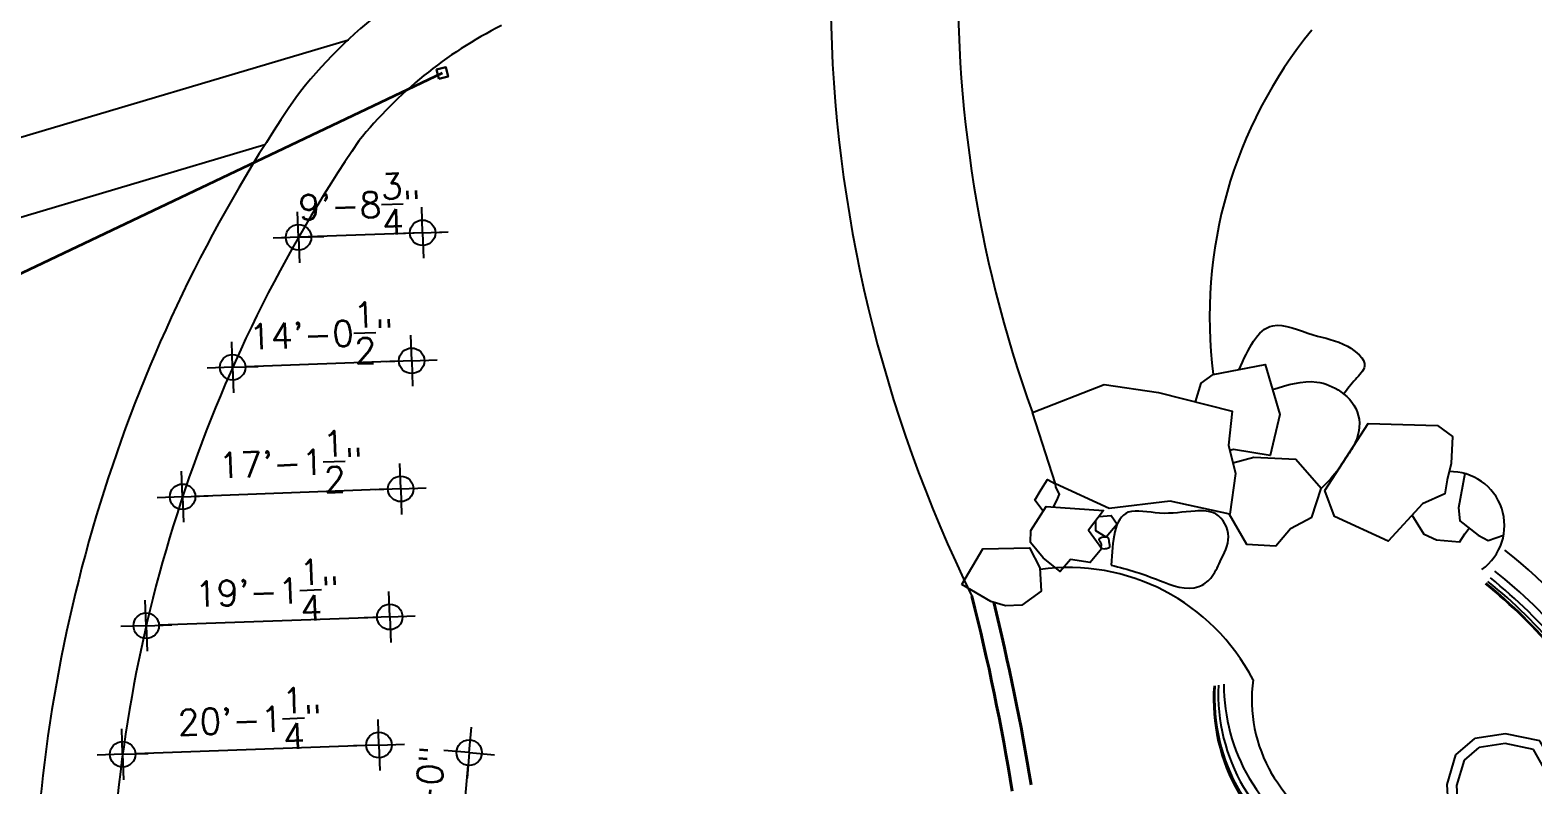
# Model space of a CAD drawing. Extents: x 2080 to 102399, y 2071 to 93424.
# Drawn here: x 86423 to 87838, y 83163 to 83873 of the extents above; entities that cross this region are included whole.
import ezdxf

# ---------------------------------------------------------------- set-up
doc = ezdxf.new("R2010")
doc.units = 0
doc.header["$LTSCALE"] = 20
doc.header["$MEASUREMENT"] = 0
doc.header["$PDMODE"] = 34
doc.header["$PDSIZE"] = 5
doc.linetypes.add('HIDDEN', pattern=[0.375, 0.25, -0.125])
for name, color, linetype in [('beam', 7, 'Continuous'), ('COLUMN', 31, 'Continuous'), ('DIMLINE', 254, 'Continuous'), ('TEXTS', 2, 'Continuous')]:
    doc.layers.add(name, color=color, linetype=linetype)
for name, color, linetype, lineweight in [('BUILDING', 4, 'Continuous', 40), ('division', 13, 'Continuous', 18), ('STONE', 2, 'Continuous', 30)]:
    doc.layers.add(name, color=color, linetype=linetype, lineweight=lineweight)
doc.styles.add('STYLE1', font='romans.shx')
doc.styles.add('style5', font='times.ttf')
doc.dimstyles.get("Standard").update_dxf_attribs({"dimtxt": 24, "dimasz": 12, "dimexe": 0.18, "dimexo": 0.0625, "dimgap": 0, "dimtad": 1, "dimzin": 1, "dimdsep": 46, "dimlunit": 4, "dimtxsty": 'STYLE1', "dimblk": 'BLK', "dimcen": 0, "dimse1": 1, "dimse2": 1, "dimclrt": 3, "dimazin": 0, "dimtfac": 1, "dimtix": 1, "dimtmove": 2, "dimatfit": 3, "dimldrblk": 'BLK', "dimfxl": 1, "dimtolj": 1, "dimtzin": 0, "dimarcsym": 0})

# ---------------------------------------------------------------- blocks, each defined once
blk = doc.blocks.new('BLK')
for q in [(0, 2), (-2, 0), (0, -2), (2, 0)]:
    blk.add_line((0, 0), q)
blk.add_circle((0, 0), 1)
blk = doc.blocks.new('*D413')
at = {"layer": 'Defpoints', "color": 0, "ltscale": 0.5, "transparency": 16777216}
for p in [(86751.6, 83200.2), (86510.4, 83191.5), (86510.4, 83191.5)]:
    blk.add_point(p, dxfattribs=at)
at = {"layer": 'DIMLINE', "color": 0, "lineweight": -2, "ltscale": 0.5, "transparency": 16777216}
blk.add_line((86739.6, 83199.8), (86522.4, 83191.9), dxfattribs=at)
at = {"layer": 'DIMLINE', "color": 0, "lineweight": -2, "ltscale": 0.5, "transparency": 16777216, "xscale": 12, "yscale": 12, "zscale": 12}
for p, rotation in [((86510.4, 83191.5), 182.0717848757088), ((86751.6, 83200.2), 2.071784875708804)]:
    blk.add_blockref('BLK', p, dxfattribs=dict(at, rotation=rotation))
at = {"layer": 'DIMLINE', "color": 3, "ltscale": 0.5, "transparency": 16777216, "insert": (86630, 83223.8), "char_height": 24, "attachment_point": 5, "rotation": 2.0718, "style": 'STYLE1'}
blk.add_mtext('\\A1;20\'-1{\\H1.000000x;\\S1/4;}"', dxfattribs=at)
blk = doc.blocks.new('*D414')
at = {"layer": 'Defpoints', "color": 0, "ltscale": 0.5, "transparency": 16777216}
for p in [(86761.8, 83320.7), (86532.6, 83312.4), (86532.6, 83312.4)]:
    blk.add_point(p, dxfattribs=at)
at = {"layer": 'DIMLINE', "color": 0, "lineweight": -2, "ltscale": 0.5, "transparency": 16777216}
blk.add_line((86749.9, 83320.2), (86544.6, 83312.8), dxfattribs=at)
at = {"layer": 'DIMLINE', "color": 0, "lineweight": -2, "ltscale": 0.5, "transparency": 16777216, "xscale": 12, "yscale": 12, "zscale": 12}
for p, rotation in [((86761.8, 83320.7), 2.071784875704568), ((86532.6, 83312.4), 182.0717848757046)]:
    blk.add_blockref('BLK', p, dxfattribs=dict(at, rotation=rotation))
at = {"layer": 'DIMLINE', "color": 3, "ltscale": 0.5, "transparency": 16777216, "insert": (86646.2, 83344.5), "char_height": 24, "attachment_point": 5, "rotation": 2.0718, "style": 'STYLE1'}
blk.add_mtext('\\A1;19\'-1{\\H1.000000x;\\S1/4;}"', dxfattribs=at)
blk = doc.blocks.new('*D415')
at = {"layer": 'Defpoints', "color": 0, "ltscale": 0.5, "transparency": 16777216}
for p in [(86772.1, 83441.1), (86566.8, 83433.7), (86566.8, 83433.7)]:
    blk.add_point(p, dxfattribs=at)
at = {"layer": 'DIMLINE', "color": 0, "lineweight": -2, "ltscale": 0.5, "transparency": 16777216}
blk.add_line((86760.1, 83440.7), (86578.8, 83434.1), dxfattribs=at)
at = {"layer": 'DIMLINE', "color": 0, "lineweight": -2, "ltscale": 0.5, "transparency": 16777216, "xscale": 12, "yscale": 12, "zscale": 12}
for p, rotation in [((86566.8, 83433.7), 182.0717848757055), ((86772.1, 83441.1), 2.071784875705447)]:
    blk.add_blockref('BLK', p, dxfattribs=dict(at, rotation=rotation))
at = {"layer": 'DIMLINE', "color": 3, "ltscale": 0.5, "transparency": 16777216, "insert": (86668.4, 83465.4), "char_height": 24, "attachment_point": 5, "rotation": 2.0718, "style": 'STYLE1'}
blk.add_mtext('\\A1;17\'-1{\\H1.000000x;\\S1/2;}"', dxfattribs=at)
blk = doc.blocks.new('*D416')
at = {"layer": 'Defpoints', "color": 0, "ltscale": 0.5, "transparency": 16777216}
for p in [(86613.9, 83555.5), (86613.9, 83555.5), (86782.4, 83561.6)]:
    blk.add_point(p, dxfattribs=at)
at = {"layer": 'DIMLINE', "color": 0, "lineweight": -2, "ltscale": 0.5, "transparency": 16777216}
blk.add_line((86770.4, 83561.1), (86625.9, 83555.9), dxfattribs=at)
at = {"layer": 'DIMLINE', "color": 0, "lineweight": -2, "ltscale": 0.5, "transparency": 16777216, "xscale": 12, "yscale": 12, "zscale": 12}
for p, rotation in [((86782.4, 83561.6), 2.071784875710403), ((86613.9, 83555.5), 182.0717848757104)]:
    blk.add_blockref('BLK', p, dxfattribs=dict(at, rotation=rotation))
at = {"layer": 'DIMLINE', "color": 3, "ltscale": 0.5, "transparency": 16777216, "insert": (86697.2, 83586.5), "char_height": 24, "attachment_point": 5, "rotation": 2.0718, "style": 'STYLE1'}
blk.add_mtext('\\A1;14\'-0{\\H1.000000x;\\S1/2;}"', dxfattribs=at)
blk = doc.blocks.new('*D417')
at = {"layer": 'Defpoints', "color": 0, "ltscale": 0.5, "transparency": 16777216}
for p in [(86792.7, 83682), (86675.9, 83677.8), (86675.9, 83677.8)]:
    blk.add_point(p, dxfattribs=at)
at = {"layer": 'DIMLINE', "color": 0, "lineweight": -2, "ltscale": 0.5, "transparency": 16777216}
for p, q in [((86792.7, 83682), (86675.9, 83677.8)), ((86804.7, 83682.4), (86816.6, 83682.9)), ((86663.9, 83677.4), (86651.9, 83676.9))]:
    blk.add_line(p, q, dxfattribs=at)
at = {"layer": 'DIMLINE', "color": 0, "lineweight": -2, "ltscale": 0.5, "transparency": 16777216, "xscale": 12, "yscale": 12, "zscale": 12}
for p, rotation in [((86675.9, 83677.8), 2.071784875710165), ((86792.7, 83682), 182.0717848757102)]:
    blk.add_blockref('BLK', p, dxfattribs=dict(at, rotation=rotation))
at = {"layer": 'DIMLINE', "color": 3, "ltscale": 0.5, "transparency": 16777216, "insert": (86733.3, 83707.9), "char_height": 24, "attachment_point": 5, "rotation": 2.0718, "style": 'STYLE1'}
blk.add_mtext('\\A1;9\'-8{\\H1.000000x;\\S3/4;}"', dxfattribs=at)
blk = doc.blocks.new('*D422')
at = {"layer": 'Defpoints', "color": 0, "ltscale": 0.5, "transparency": 16777216}
for p in [(86751.6, 83200.2), (86836.5, 83193), (86741.3, 83079.8)]:
    blk.add_point(p, dxfattribs=at)
at = {"layer": 'DIMLINE', "color": 0, "lineweight": -2, "ltscale": 0.5, "transparency": 16777216}
blk.add_line((86827.2, 83084.5), (86835.5, 83181), dxfattribs=at)
at = {"layer": 'DIMLINE', "color": 0, "lineweight": -2, "ltscale": 0.5, "transparency": 16777216, "xscale": 12, "yscale": 12, "zscale": 12}
for p, rotation in [((86836.5, 83193), 85.12528438904003), ((86826.2, 83072.5), 265.12528438904)]:
    blk.add_blockref('BLK', p, dxfattribs=dict(at, rotation=rotation))
at = {"layer": 'DIMLINE', "color": 3, "ltscale": 0.5, "transparency": 16777216, "insert": (86797.1, 83141.8), "char_height": 24, "attachment_point": 5, "rotation": 85.1253, "style": 'STYLE1'}
blk.add_mtext('\\A1;10\'-0"', dxfattribs=at)
blk = doc.blocks.new('A$C1D046DB3')
for p, q in [((-444.4, 68.1), (-410.7, 89.8)), ((-63.6, 77.4), (-4.5, 91.9)), ((-138, 37.4), (-104.7, 71.5)), ((-63.8, 68.9), (-104.7, 71.5)), ((-65, 21.4), (-63.6, 77.4)), ((-51.8, 67.9), (-3.4, 79.8)), ((-587, 42.4), (-570.5, 58.9)), ((-541.9, 65.3), (-570.5, 58.9)), ((-509.2, 61.1), (-541.9, 65.3)), ((-480.2, 17), (-509.2, 61.1)), ((-129, 36.8), (-103.9, 62.4)), ((-64, 59.9), (-103.9, 62.4)), ((-52.9, 24.7), (-51.8, 67.9)), ((-578.8, 37.9), (-565.9, 50.7)), ((-541.5, 56.2), (-565.9, 50.7)), ((-514.5, 52.7), (-541.5, 56.2)), ((-487.7, 12), (-514.5, 52.7)), ((-420.4, 26.4), (-386.6, 48.2)), ((-593.3, 13.9), (-587, 42.4)), ((-584.2, 13.5), (-578.8, 37.9)), ((-138, -3), (-138, 37.4)), ((-129, -6), (-129, 36.8)), ((-264.1, 17), (-480.2, 17)), ((-264.1, 17), (-138, 19.9)), ((-264, 12), (-138, 14.9)), ((-44.6, -12), (-65, 21.4)), ((-30.5, -12), (-52.9, 24.7)), ((-589.1, -18.8), (-593.3, 13.9)), ((-580.7, -13.6), (-584.2, 13.5)), ((-264, 12), (-487.7, 12)), ((20.6, 0), (13.9, 12.2)), ((-558.1, -28.5), (-580.7, -13.6)), ((-566.6, -33.6), (-589.1, -18.8)), ((-558.5, -216.2), (-575.6, -33.6)), ((-549, -221.7), (-567.1, -28.5)), ((-616, -98), (-628.8, -136.3)), ((-571.1, -115.1), (-583.7, -153)), ((-544.7, -122.2), (-542.5, -169)), ((-532.5, -125.1), (-530.5, -168.5)), ((-544.1, -133.1), (-532.2, -132.5)), ((-543.9, -139.1), (-531.9, -138.5)), ((-543.6, -145.1), (-531.6, -144.5)), ((-543.3, -151.1), (-531.3, -150.5)), ((-543, -157.1), (-531, -156.5)), ((-542.7, -163), (-530.8, -162.5)), ((-542.5, -169), (-530.5, -168.5)), ((-754.3, -347.1), (-801.1, -365.4)), ((-759.4, -358.8), (-762.7, -350.4)), ((-754.3, -347.1), (-738, -388.9)), ((-819.4, -369.1), (-810.9, -365.4)), ((-808.7, -370.5), (-800.5, -366.8)), ((-759.4, -358.8), (-797.3, -373.6)), ((-784.8, -368.7), (-788, -360.3)), ((-769.6, -362.8), (-772.8, -354.4)), ((-759.4, -358.8), (-751, -355.5)), ((-759.4, -358.8), (-746.9, -390.7)), ((-794.9, -378.6), (-792.2, -377.4)), ((-786.2, -391.3), (-792.2, -377.4)), ((-751.9, -378), (-743.5, -374.7)), ((-725.7, -376.7), (-723.4, -385.4)), ((-704.2, -379.8), (-707, -371.2)), ((-843, -391.5), (-808.1, -480.9)), ((-835.6, -410.6), (-786.2, -391.3)), ((-834.1, -414.3), (-804.1, -402.6)), ((-828.3, -429.2), (-778.4, -409.7)), ((-827.8, -407.5), (-826.3, -411.3)), ((-815.5, -402.7), (-814, -406.4)), ((-794.7, -401.9), (-803, -405.4)), ((-792.4, -407.4), (-784.1, -403.9)), ((-772.7, -423.6), (-778.4, -409.7)), ((-708.6, -406.2), (-706.1, -414.9)), ((-829.8, -425.5), (-799.5, -413.6)), ((-824.5, -423.4), (-823, -427.2)), ((-822.8, -443.2), (-772.7, -423.6)), ((-814.6, -419.6), (-813.2, -423.3)), ((-803.4, -415.2), (-801.9, -418.9)), ((-738, -413.5), (-724.4, -448.2)), ((-729.1, -411.5), (-712.8, -453.3)), ((-821.4, -446.9), (-790.7, -434.9)), ((-804.9, -436.2), (-803.4, -439.9)), ((-795, -436.6), (-796.5, -432.9)), ((-781, -435), (-772.7, -431.6)), ((-732.3, -428.2), (-723.9, -425)), ((-817, -458.1), (-786.3, -446.1)), ((-815.6, -461.8), (-765.2, -442.1)), ((-815.5, -440.3), (-814, -444)), ((-724.4, -448.2), (-808.1, -480.9)), ((-796.2, -450), (-794.8, -453.7)), ((-788.8, -447), (-787.3, -450.8)), ((-787.6, -442.9), (-779.2, -439.6)), ((-759.8, -456.1), (-765.2, -442.1)), ((-724.4, -448.2), (-716.1, -444.9)), ((-724.4, -448.2), (-721.2, -456.6)), ((-812.8, -456.4), (-811.3, -460.2)), ((-810.1, -475.8), (-759.8, -456.1)), ((-805.1, -453.4), (-803.6, -457.1)), ((-712.8, -453.3), (-757.1, -470.6)), ((-742.6, -455.3), (-739.3, -463.7)), ((-804.3, -473.5), (-802.3, -478.6)), ((-795, -469.9), (-793, -475)), ((-787.2, -466.8), (-785.2, -472)), ((-777.4, -476.5), (-766.4, -471.8)), ((-763.1, -479.5), (-754.8, -475.9)), ((-759.9, -486.7), (-770.9, -491.6)), ((-756.3, -494.9), (-748.1, -491.2)), ((-645.3, -679.2), (-578.1, -653.7)), ((-639.3, -689.8), (-573.4, -664.8)), ((-634.1, -700.6), (-569.1, -676)), ((-629.9, -711.9), (-565.3, -687.4)), ((-626.6, -723.5), (-561.9, -698.9))]:
    blk.add_line(p, q)
at = {"linetype": 'HIDDEN'}
for p, q in [((258, 0), (0, 0)), ((0, -9), (249, -9)), ((0, -516), (240, -516))]:
    blk.add_line(p, q, dxfattribs=at)
at = {"ltscale": 0.5}
for p, q in [((-558.5, -216.2), (-554.9, -271.8)), ((-549, -221.7), (-545, -274.1))]:
    blk.add_line(p, q, dxfattribs=at)
at = {"color": 2}
for points in [[(-625.6, -158.4), (-612.6, -123.9)], [(-603.7, -133.6), (-603.6, -123.9), (-609.3, -130.6)]]:
    blk.add_lwpolyline(points, dxfattribs=at)
for points in [[(-817, -350.9), (-813.9, -358.5), (-810.3, -366.8), (-807.1, -374.1), (-805.7, -376.9), (-810.1, -378.6), (-814.1, -380.2), (-816.9, -374.5), (-819.4, -369.1), (-822.3, -362.8), (-824.4, -357.8), (-825.8, -354.5), (-817, -350.9)], [(-805.6, -355), (-802.1, -363.1), (-798.6, -370.9), (-795.2, -378), (-794.9, -378.6), (-799.2, -380.3), (-803.3, -381.9), (-805, -378.4), (-807.5, -373), (-810.4, -366.7), (-812.5, -361.8), (-813.9, -358.5), (-805.6, -355)], [(-818.4, -381.9), (-814.1, -380.2)], [(-814.1, -380.2), (-812.8, -382.7), (-811.7, -385.2), (-811.7, -385.2), (-808.1, -383.7), (-805.3, -382.7), (-803.3, -381.9), (-803.6, -381.3), (-805, -378.4), (-805.6, -376.9), (-808.6, -378), (-811.6, -379.2), (-814.1, -380.2)], [(-843, -391.5), (-838.5, -389.7), (-833.8, -387.9), (-831.7, -393), (-841, -396.6), (-843, -391.5)], [(-833.8, -387.9), (-818.4, -381.9), (-816.4, -387), (-831.7, -393)], [(-815.6, -386.7), (-811.7, -385.2)], [(-625.3, -545.8), (-633.7, -536.1), (-637.4, -524), (-635, -502.2), (-622.4, -495), (-611.4, -492.4), (-595.6, -495.2), (-586.6, -501.1), (-583.9, -510.9), (-581.9, -526.6)], [(-591.1, -498.1), (-566.7, -486.1), (-544.2, -489.2), (-539.2, -500.9), (-539.6, -509), (-542.3, -513.6), (-544.1, -519.2), (-544.1, -519.2), (-566.7, -521.9), (-581.9, -526.6)], [(-611.6, -588.4), (-628, -578.5), (-632, -564), (-628, -550.4), (-622.6, -541.3), (-606.2, -539.9), (-595.2, -545.7), (-587.7, -551.2), (-590.3, -563.7), (-592.3, -573.6), (-593.1, -579.9), (-601.2, -583.8), (-611.6, -588.4)]]:
    blk.add_lwpolyline(points)
for centre, radius, start, end in [((-845.3, -190.1), 516.9, 21.5782, 55.8631), ((-845.3, -190.1), 480.8, 32.7807, 55.1918), ((247.4, 108.1), 252.5, 172.4141, 202.3137), ((-643.1, 90.5), 175.7, 180, 214.3101), ((-643.1, 90.5), 139.7, 176.572, 214.3101), ((-845.4, -189.8), 486.8, 27.0881, 32.7463), ((-845.4, -189.8), 496.8, 27.2023, 32.7463), ((-845.4, -189.8), 506.8, 27.312, 32.7463), ((-845.4, -189.8), 476.8, 26.969, 32.7463), ((-845.3, -190.1), 480.8, 23.2908, 27.0508), ((-485.8, 218.2), 342, 216.8531, 247.6094), ((-487.9, 216.1), 375, 216.7943, 248.1785), ((-323.6, 618.9), 774.6, 247.8622, 251.3702), ((-323.6, 618.9), 784.6, 247.8622, 251.3702), ((-323.6, 618.9), 804.6, 247.9554, 251.376), ((-323.6, 618.9), 794.6, 247.9094, 251.3731), ((-368.4, 585.2), 729, 253.8501, 256.0045), ((-368.4, 585.2), 729, 256.9865, 257.3497), ((-323.6, 618.9), 814.6, 248.0002, 251.3787), ((-354.2, 632.7), 814.6, 253.7287, 256.6072), ((-354.2, 632.7), 814.6, 257.4837, 257.6824), ((-813.8, -41.9), 355.2, 280.8565, 319.1814), ((-813.8, -41.9), 346.2, 282.0928, 318.3865), ((-813.8, -41.9), 379.2, 281.5276, 318.9067), ((-813.8, -41.9), 388.2, 283.1021, 319.7914), ((-2514.9, -1132.5), 1868.9, 22.6085, 23.2219), ((-2511.7, -1131.5), 1874.6, 22.609, 23.2206), ((-2286.4, -1035.7), 1611.8, 22.559, 23.2703), ((-2286.4, -1035.7), 1611.8, 21.3148, 22.0258), ((-2514.9, -1132.5), 1868.9, 21.5354, 22.1486), ((-2511.7, -1131.5), 1874.6, 21.5392, 22.1505), ((-2286.4, -1035.7), 1611.8, 20.5862, 20.7815), ((-2514.9, -1132.5), 1868.9, 20.9071, 21.0756), ((494, 66.1), 1370.4, 202.8324, 205.4989), ((-2511.7, -1131.5), 1874.6, 20.9127, 21.0808), ((494, 66.1), 1361.4, 202.8422, 205.5057), ((494, 66.1), 1382.4, 202.8195, 205.4835), ((-528.5, -575.6), 73.2, 144.173, 155.8784), ((-556.1, -557.5), 40.2, 129.7835, 141.9309), ((-587.8, -532.8), 2.273736754432321e-13, 193.8619, 270), ((-449.2, -570), 152.6, 185.1855, 204.444), ((-449.2, -570), 149.6, 185.1855, 204.444), ((-867.4, -782.7), 316.8, 9.5908, 28.1613), ((-867.4, -782.7), 319.8, 9.5908, 28.1613), ((-105.1, -653.8), 456.3, 189.597, 196.8387), ((-105.1, -653.8), 453.3, 189.597, 196.9534)]:
    blk.add_arc(centre, radius, start, end)
at = {"color": 8}
for centre, radius, start, end in [((-833.9, -179.8), 480.8, 32.4786, 55.7027), ((-844.7, -189.5), 480.8, 32.7638, 55.2103), ((-842.8, -187.9), 480.8, 32.7155, 55.2699), ((-839.8, -185.1), 480.8, 32.6347, 55.3927), ((-642.3, 92.1), 175.7, 180.4622, 214.3101), ((-639.1, 96.5), 175.7, 181.6584, 214.3101), ((-634.4, 105.3), 175.7, 184.1215, 214.3101), ((-844.7, -189.5), 480.8, 23.2159, 27.0338), ((-842.8, -187.9), 480.8, 23.002, 26.9853), ((-839.8, -185.1), 480.8, 22.6447, 26.9041), ((-833.9, -179.8), 480.8, 21.9573, 26.7471), ((-479.2, 230.8), 375, 216.7943, 247.6254), ((-487.2, 217.7), 375, 216.7943, 248.1422), ((-484, 222.1), 375, 216.7943, 247.895), ((-337.8, 680.7), 848.6, 253.6151, 255.9607), ((-345.8, 667.6), 848.6, 253.8431, 256.5606), ((-342.6, 672), 848.6, 253.7341, 256.3236), ((-337.8, 680.7), 848.6, 256.8048, 257.0509), ((-342.6, 672), 848.6, 257.1661, 257.3798), ((-345.8, 667.6), 848.6, 257.4022, 257.5989)]:
    blk.add_arc(centre, radius, start, end, dxfattribs=at)
blk.add_open_spline([(-609, -492.8), (-609, -492.8), (-609, -492.8), (-609, -492.8), (-609.6, -484), (-610.4, -470.4), (-592.5, -468), (-573.6, -467.6), (-572.4, -486), (-583.6, -496.1), (-590.4, -497), (-593.2, -496.8)], degree=3, knots=[99.972365, 99.972365, 99.972365, 99.972365, 102.677106, 102.677106, 102.677106, 123.320132, 136.409379, 152.779513, 167.482327, 181.694862, 190.310482, 190.310482, 190.310482, 190.310482])
at = {"layer": 'beam', "linetype": 'HIDDEN', "ltscale": 0.5}
blk.add_line((249, -9), (249, -516), dxfattribs=at)
at = {"layer": 'beam', "ltscale": 0.5}
blk.add_line((258, 0), (258, -516), dxfattribs=at)
at = {"layer": 'COLUMN'}
blk.add_lwpolyline([(246, -12), (261, -12), (261, 3), (246, 3)], close=True, dxfattribs=at)
at = {"layer": 'TEXTS', "style": 'style5'}
blk.add_text('up', height=6.74, dxfattribs=at).set_placement((-629, -152.4))

msp = doc.modelspace()

# ---------------------------------------------------------------- linework, layer by layer
at = {"linetype": 'Continuous', "ltscale": 0.5}
for p, q in [((86322.193, 83744.565), (86722.829, 83863.396)), ((85409.873, 83398.864), (86644.357, 83765.02))]:
    msp.add_line(p, q, dxfattribs=at)
for points in [[(87536.746, 83548.667), (87585.494, 83557.982), (87585.494, 83557.982), (87599.325, 83511.022), (87590.246, 83472.449), (87555.602, 83478.252), (87552.29, 83477.285)], [(87519.881, 83522.956), (87525.33, 83540.63), (87536.746, 83548.667)], [(87551.671, 83417.33), (87567.916, 83388.98), (87595.649, 83387.415), (87609.337, 83403.712), (87629.589, 83414.548), (87638.172, 83441.376), (87614.41, 83468.819), (87574.893, 83470.754), (87555.234, 83465.252)], [(87773.469, 83455.544), (87767.431, 83423.328), (87768.751, 83411.123), (87785.984, 83397.501), (87795.331, 83392.571), (87809.929, 83397.558)], [(87376.794, 83420.266), (87368.708, 83430.458), (87374.752, 83440.597), (87380.763, 83450.087), (87388.364, 83445.876)], [(87386.302, 83424.099), (87389.506, 83430.206), (87392.05, 83436.188), (87388.514, 83442.79), (87388.364, 83445.876)], [(87768.537, 83390.876), (87746.878, 83392.742), (87735.06, 83398.151), (87723.913, 83416.482), (87733.693, 83427.163)], [(87365.147, 83402.025), (87379.559, 83424.596), (87433.263, 83420.637), (87419.427, 83402.205), (87431.733, 83385.07), (87420.839, 83371.76), (87402.472, 83374.552), (87392.535, 83363.442), (87376.525, 83376.196), (87364.594, 83390.746), (87365.147, 83402.025)], [(87429.199, 83415.223), (87440.757, 83416.15), (87446.346, 83407.933), (87435.923, 83395.844), (87426.274, 83401.734), (87426.345, 83411.421)], [(87768.537, 83390.876), (87773.438, 83398.823), (87777.368, 83404.312)]]:
    msp.add_lwpolyline(points)
for points in [[(87366.507, 83512.864), (87434.104, 83539.392), (87485.323, 83531.64), (87554.438, 83514.271), (87551.114, 83482.092), (87551.114, 83482.092), (87557.614, 83455.528), (87552.2, 83417.212), (87496.076, 83429.718), (87496.076, 83429.718), (87438.869, 83422.76), (87388.364, 83445.876), (87366.507, 83512.864)], [(87641.57, 83439.619), (87682.572, 83502.652), (87747.859, 83500.782), (87761.934, 83490.395), (87760.501, 83464.902), (87760.501, 83464.902), (87756.887, 83449.777), (87754.673, 83436.395), (87733.693, 83427.163), (87733.693, 83427.163), (87701.405, 83391.901), (87650.9, 83415.018), (87641.57, 83439.619)], [(87300.237, 83351.237), (87319.964, 83384.629), (87363.647, 83385.761), (87373.622, 83366.741), (87374.734, 83344.885), (87356.633, 83331.6), (87341.346, 83331.258), (87327.361, 83335.213), (87300.237, 83351.237)]]:
    msp.add_lwpolyline(points, close=True)
for centre, radius, start, end in [((88478.885, 83913.773), 1302.419, 155.595687, 206.135795), ((88478.885, 83913.773), 1182.419, 154.478184, 199.81955), ((87845.103, 83008.498), 1419.196, 145.65864, 177.96801), ((87845.103, 83008.498), 1347.196, 145.65864, 177.96801)]:
    msp.add_arc(centre, radius, start, end, dxfattribs=at)
at = {"ltscale": 0.5}
for centre, radius, start, end in [((87009.575, 83554.227), 421.96, 110.559094, 142.841902), ((87048.814, 83514.595), 405.418, 116.680765, 141.227263)]:
    msp.add_arc(centre, radius, start, end, dxfattribs=at)
for centre, radius, start, end in [((87958.605, 83603.232), 425.374, 140.692912, 187.369881), ((87760.032, 83406.64), 50.717, 305.558811, 91.511539), ((87400.502, 83171.573), 195.582, 27.389792, 97.877758)]:
    msp.add_arc(centre, radius, start, end)
for points in [[(87561.12, 83553.324), (87592.612, 83594.523), (87630.594, 83586.08), (87663.08, 83575.212), (87679.03, 83556.588), (87670.485, 83544.119), (87659.56, 83530.4)], [(87592.41, 83534.502), (87634.047, 83541.585), (87656.77, 83532.506), (87673.21, 83510.263), (87668.709, 83481.46), (87660.178, 83468.417), (87654.746, 83460.114), (87638.172, 83441.376)], [(87440.638, 83369.355), (87456.727, 83419.093), (87486.044, 83418.269), (87519.782, 83420.285), (87539.217, 83417.5), (87551.015, 83396.138), (87543.139, 83372.684), (87534.431, 83357.216), (87523.03, 83349.216), (87486.052, 83355.06), (87464.046, 83362.935), (87440.638, 83369.355)], [(87431.134, 83387.791), (87430.983, 83390.32), (87429.15, 83393.206), (87433.491, 83395.625), (87437.536, 83395.317), (87438.826, 83391.417), (87438.779, 83385.992), (87435.409, 83384.942), (87432.517, 83384.972), (87430.684, 83386.174), (87431.134, 83387.791)]]:
    msp.add_spline(points, degree=3)
at = {"layer": 'BUILDING', "linetype": 'Continuous', "ltscale": 0.5}
for radius, start, end in [(2232.466, 9.306191, 14.109119), (2250.981, 9.378207, 13.843223)]:
    msp.add_arc((85144.515, 82795.851), radius, start, end, dxfattribs=at)
at = {"layer": 'division', "lineweight": 35, "ltscale": 0.25}
msp.add_line((86292.363, 83585.516), (86811.336, 83832.616), dxfattribs=at)
at = {"layer": 'STONE', "linetype": 'Continuous', "ltscale": 0.5}
msp.add_lwpolyline([(86807.813, 83826.903), (86816.635, 83828.943), (86814.596, 83837.766), (86805.773, 83835.726)], close=True, dxfattribs=at)

# ---------------------------------------------------------------- block references
at = {"ltscale": 0.5, "rotation": 355.8486352159371}
msp.add_blockref('A$C1D046DB3', (88347.512, 83106.263), dxfattribs=at)

# ---------------------------------------------------------------- dimensions: what is measured, and where the dimension line sits
at = {"layer": 'DIMLINE', "ltscale": 0.5}
for p1, p2, picture, middle in [((86792.663, 83682.014), (86675.922, 83677.791), '*D417', (86733.28, 83707.884)), ((86782.391, 83561.564), (86613.942, 83555.47), '*D416', (86697.154, 83586.499)), ((86772.118, 83441.114), (86566.763, 83433.685), '*D415', (86668.428, 83465.381)), ((86761.845, 83320.663), (86532.625, 83312.371), '*D414', (86646.223, 83344.499)), ((86751.573, 83200.213), (86510.393, 83191.489), '*D413', (86629.971, 83223.833))]:
    dim = msp.add_aligned_dim(p1=p1, p2=p2, distance=0, dimstyle='Standard', override={"dimfxl": 0.18, "dimarcsym": 1}, dxfattribs=at)
    dim.commit()
    dim.dimension.update_dxf_attribs({"geometry": picture, "text_midpoint": middle})
dim = msp.add_linear_dim(base=(86836.501, 83192.97), p1=(86741.3, 83079.763), p2=(86751.573, 83200.213), angle=85.125284, text='10\'-0"', dimstyle='Standard', override={"dimfxl": 0.18, "dimarcsym": 1}, dxfattribs=at)
dim.commit()
dim.dimension.update_dxf_attribs({"geometry": '*D422', "text_midpoint": (86797.133, 83141.783), "dimtype": 161})

doc.saveas('drawing.dxf')
